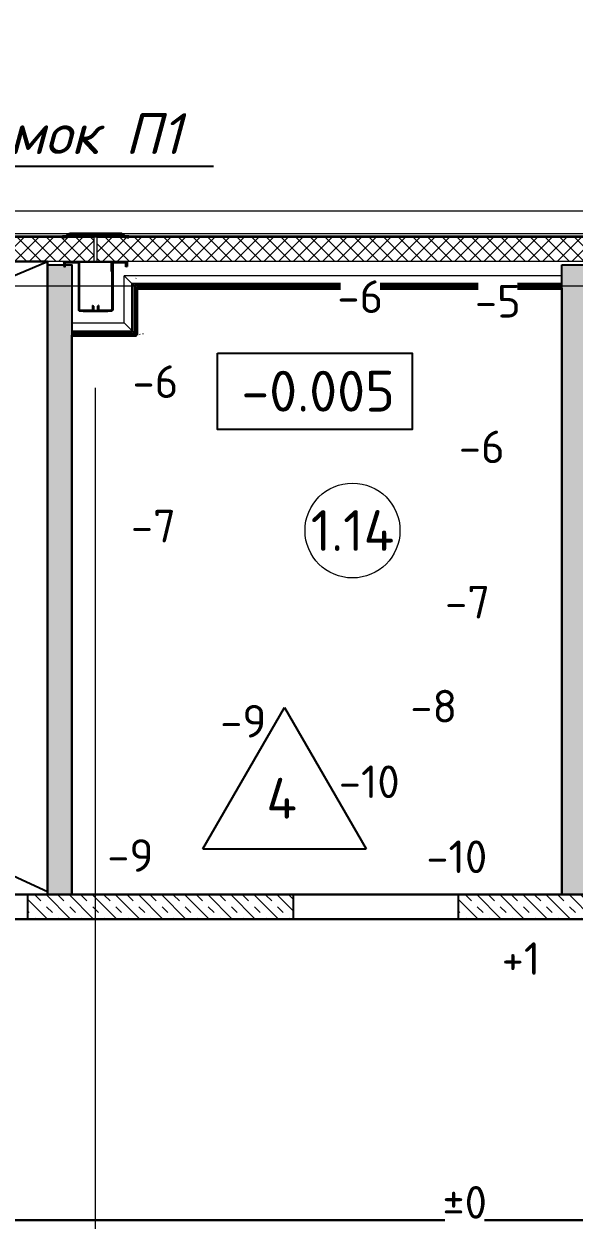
# Model space of a CAD drawing. Header units: metres. Extents: x -7665 to -5405, y -4871 to -3608.
# Drawn here: x -5489.92 to -5486.56, y -4859.61 to -4852.28 of the extents above; entities that cross this region are included whole.
import ezdxf
from ezdxf import colors
from ezdxf.entities.mleader import LeaderData, LeaderLine
from ezdxf.enums import TextEntityAlignment as Align
from ezdxf.math import Vec2, Vec3

# ---------------------------------------------------------------- set-up
doc = ezdxf.new("R2010")
doc.units = ezdxf.units.M
doc.linetypes.add('Xref_level ST-8$0$DASHDOT', pattern=[25.4, 12.7, -6.35, 0, -6.35])
for name, color, linetype in [('01', 123, 'Continuous'), ('A-Wall', 113, 'Continuous'), ('Part', 7, 'Continuous'), ('высотные отклонения', 7, 'Continuous'), ('Стены', 7, 'Continuous'), ('Стены ГКЛ (графика)', 7, 'Continuous')]:
    doc.layers.add(name, color=color, linetype=linetype)
for name, color, linetype, lineweight in [('_4-3_ маркировка на кладочных планах АР', 7, 'Continuous', 0), ('S-WALL-PATT', 7, 'Continuous', 0), ('Выноски', 7, 'Continuous', 15), ('Обобщенные модели', 7, 'Continuous', 18), ('ОСИ', 250, 'Xref_level ST-8$0$DASHDOT', 5), ('Стены штриховка', 7, 'Continuous', 9), ('Цоколь', 252, 'Continuous', 18)]:
    doc.layers.add(name, color=color, linetype=linetype, lineweight=lineweight)
doc.layers.add('_5-1_Площадь помещений', color=2, linetype='Continuous', lineweight=30, plot=False)
doc.layers.add('ГКЛ (контур)', color=255, linetype='Continuous', plot=False)
doc.styles.add('PDF ISOCPEUR Italic', font='isocpeui.ttf')
doc.styles.add('Норм 2.5', font='isocpeur.ttf', dxfattribs={"height": 2.5})
pattern_1 = [(45, (0, 0), (-44.90128060534577, 44.90128060534577), []), (135, (0, 0), (-44.90128060534577, -44.90128060534576), [])]
pattern_2 = [(0, (12, 6), (3, 300), [3, -300]), (10, (108, 12), (-49.14003004104248, 295.9632704366632), [2.999999999999999, -299.9999999999998]), (20, (54, 78), (-99.78696513534288, 282.9338466657496), [3, -300]), (29.99999999999999, (120, 126), (-147.4019237886467, 261.3076211353316), [3, -300]), (40, (42.00000000000001, 144), (-190.5381495766049, 231.741695764753), [2.999999999999999, -299.9999999999998]), (49.99999999999999, (66, 216), (-227.8849701066338, 195.1344162353187), [3, -300]), (59.99999999999999, (24, 270), (-258.3076211353316, 152.5980762113534), [3, -300]), (70, (120, 264), (-280.8817258057955, 105.4251208600584), [2.999999999999999, -299.9999999999998]), (80, (192, 276), (-294.9213813706616, 55.04887655911575), [2.999999999999999, -299.9999999999998]), (90, (228, 204), (-300, 3.000000000000018), [3, -300]), (99.99999999999997, (288, 198), (-295.9632704366632, -49.14003004104247), [3, -299.9999999999999]), (110, (288, 90), (-282.9338466657496, -99.78696513534288), [3, -300]), (120, (234, 54), (-261.3076211353316, -147.4019237886466), [2.999999999999999, -299.9999999999998]), (130, (150, 72), (-231.741695764753, -190.5381495766049), [3, -300]), (140, (204, 126), (-195.1344162353188, -227.8849701066338), [3, -300]), (150, (150, 180), (-152.5980762113533, -258.3076211353316), [3, -300]), (160.0000000000001, (276, 12), (-105.4251208600585, -280.8817258057954), [3, -300])]

# ---------------------------------------------------------------- blocks, each defined once
blk = doc.blocks.new('Колонна К2')
at = {"layer": 'Part'}
for p, q in [((-105, 146), (-104.9338393723592, 146.9250464488287)), ((-99.42504644859582, 152.4338393722428), (-98.5, 152.5)), ((-98.41071227332577, 150), (-99.06835053255782, 149.9529647834133)), ((-98.5, 152.5), (-17.5, 152.5)), ((-98.41071227332577, 150), (-17.58928772620857, 150)), ((-96.92595526902005, 149.9401603563456), (-96.08928772620857, 150)), ((-96, 147.5), (-96.56925935298204, 147.4592857675161)), ((-96.08928772620857, 150), (-22.91071227332577, 150)), ((-96, 147.5), (-23, 147.5)), ((-22.43074064701796, 147.4592857675161), (-23, 147.5)), ((-22.91071227332577, 150), (-22.07404473097995, 149.9401603563456)), ((-16.93164946697652, 149.9529647834133), (-17.58928772620857, 150)), ((-17.5, 152.5), (-16.57495355140418, 152.4338393722428)), ((-11.06616062764078, 146.9250464488287), (-11, 146)), ((11, 146), (11.06616062764078, 146.9250464488287)), ((16.57495355140418, 152.4338393722428), (17.5, 152.5)), ((17.58928772667423, 150), (16.93164946744218, 149.9529647834133)), ((17.5, 152.5), (98.5, 152.5)), ((17.58928772667423, 150), (98.41071227379143, 150)), ((22.07404473097995, 149.9401603563456), (22.91071227379143, 150)), ((23, 147.5), (22.43074064701796, 147.4592857675161)), ((22.91071227379143, 150), (96.08928772667423, 150)), ((23, 147.5), (96, 147.5)), ((96.56925935298204, 147.4592857675161), (96, 147.5)), ((96.08928772667423, 150), (96.92595526902005, 149.9401603563456)), ((99.06835053302348, 149.9529647834133), (98.41071227379143, 150)), ((98.5, 152.5), (99.42504644859582, 152.4338393722428)), ((104.9338393723592, 146.9250464488287), (105, 146)), ((-105, -141), (-105, 146)), ((-102.4529647831805, 146.5683505327906), (-102.5, 145.9107122735586)), ((-102.5, -141.0892877264414), (-102.5, 145.9107122735586)), ((-102.5, 143.5892877264414), (-102.440160356462, 144.4259552691365)), ((-102.5, -143.4107122735586), (-102.5, 143.5892877264414)), ((-99.95928576774895, 144.0692593530985), (-100, 143.5)), ((-100, -143.5), (-100, 143.5)), ((-100, -140.0001452717697), (-100, 139.9998547282303)), ((-19, 143.5), (-19.04071423225105, 144.0692593530985)), ((-19, 120), (-19, 143.5)), ((-19, 120), (-16.5, 120)), ((-16.559839643538, 144.4259552691365), (-16.5, 143.5892877264414)), ((-16.5, 120), (-16.5, 143.5892877264414)), ((-13.5, 145.9107122735586), (-13.54703521635383, 146.5683505327906)), ((-13.5, 122.5), (-13.5, 145.9107122735586)), ((-11, 122.5), (-13.5, 122.5)), ((-11, 146), (-11, 122.5)), ((11, 122.5), (11, 146)), ((13.5, 122.5), (11, 122.5)), ((13.54703521681949, 146.5683505327906), (13.5, 145.9107122735586)), ((13.5, 145.9107122735586), (13.5, 122.5)), ((16.5, 143.5892877264414), (16.559839643538, 144.4259552691365)), ((16.5, 120), (16.5, 143.5892877264414)), ((19, 120), (16.5, 120)), ((19.04071423271671, 144.0692593530985), (19, 143.5)), ((19, 120), (19, 143.5)), ((100, 143.5), (99.95928576774895, 144.0692593530985)), ((100, -143.5), (100, 143.5)), ((100, -140.0001452717697), (100, 139.9998547282303)), ((102.440160356462, 144.4259552691365), (102.5, 143.5892877264414)), ((102.5, 145.9107122735586), (102.4529647836462, 146.5683505327906)), ((102.5, -141.0892877264414), (102.5, 145.9107122735586)), ((102.5, -143.4107122735586), (102.5, 143.5892877264414)), ((105, -141), (105, 146)), ((-194, -143.5), (-194, -120)), ((-194, -120), (-191.5, -120)), ((-193.9338393723592, -144.4250464488287), (-194, -143.5)), ((-191.5, -120), (-191.5, -143.4107122735586)), ((-191.5, -143.4107122735586), (-191.4529647831805, -144.0683505327906)), ((-188.5, -117.5), (-186, -117.5)), ((-188.5, -141.0892877264414), (-188.5, -117.5)), ((-188.440160356462, -141.9259552691365), (-188.5, -141.0892877264414)), ((-186, -117.5), (-186, -141)), ((-186, -141), (-185.9592857672833, -141.5692593530985)), ((-182.569259352982, -144.9592857675161), (-182, -145)), ((-182, -145), (-109, -145)), ((-109, -145), (-108.430740647018, -144.9592857675161)), ((-105.040714232251, -141.5692593530985), (-105, -141)), ((-102.5, -141.0892877264414), (-102.559839643538, -141.9259552691365)), ((-102.5470352163538, -144.0683505327906), (-102.5, -143.4107122735586)), ((-100, -143.5), (-100, -89.93383938604177)), ((-100, -89.93383938604177), (-97.5, -89.93383938604177)), ((-99.93383937235922, -144.4250464488287), (-100, -143.5)), ((-97.5, -89.93383938604177), (-97.47648239159025, -143.7395314031746)), ((-97.5, -143.4107122735586), (-97.4529647831805, -144.0683505327906)), ((97.5, -143.4107122735586), (97.4529647831805, -144.0683505327906)), ((97.5, -89.93383938604177), (97.47648239159025, -143.7395314031746)), ((100, -89.93383938604177), (97.5, -89.93383938604177)), ((99.93383937235922, -144.4250464488287), (100, -143.5)), ((100.0330803138204, -143.9625232244143), (100, -89.93383938604177)), ((100.0661606276408, -144.4250464488287), (100, -143.5)), ((102.559839643538, -141.9259552691365), (102.5, -141.0892877264414)), ((102.5, -143.4107122735586), (102.5470352168195, -144.0683505327906)), ((105, -141), (105.0407142327167, -141.5692593530985)), ((108.430740647018, -144.9592857675161), (109, -145)), ((109, -145), (182, -145)), ((182, -145), (182.569259352982, -144.9592857675161)), ((185.959285767749, -141.5692593530985), (186, -141)), ((188.5, -117.5), (186, -117.5)), ((186, -117.5), (186, -141)), ((188.5, -141.0892877264414), (188.440160356462, -141.9259552691365)), ((188.5, -141.0892877264414), (188.5, -117.5)), ((191.4529647836462, -144.0683505327906), (191.5, -143.4107122735586)), ((191.5, -120), (191.5, -120)), ((191.5, -120), (191.5, -120)), ((191.5, -143.4107122735586), (191.5, -120)), ((191.5, -120), (194, -120)), ((194, -143.5), (193.9338393723592, -144.4250464488287)), ((194, -143.5), (194, -120)), ((-187.5, -150), (-188.4250464485958, -149.9338393722428)), ((-188.0683505325578, -147.4529647834133), (-187.4107122733258, -147.5)), ((-187.5, -150), (-106.5, -150)), ((-187.4107122733258, -147.5), (-106.5892877262086, -147.5)), ((-182.0892877262086, -147.5), (-182.9259552690201, -147.4401603563456)), ((-182.0892877262086, -147.5), (-108.9107122733258, -147.5)), ((-108.0740447309799, -147.4401603563456), (-108.9107122733258, -147.5)), ((-106.5892877262086, -147.5), (-105.9316494669765, -147.4529647834133)), ((-105.5749535514042, -149.9338393722428), (-106.5, -150)), ((-94.42504644854769, -149.9338393722575), (94.42504644854789, -149.9338393722575)), ((-94.06835053264085, -147.4529647834324), (94.06835053264102, -147.4529647834324)), ((106.5, -150), (105.5749535514042, -149.9338393722428)), ((105.9316494674422, -147.4529647834133), (106.5892877266742, -147.5)), ((106.5, -150), (187.5, -150)), ((106.5892877266742, -147.5), (187.4107122737914, -147.5)), ((108.9107122737914, -147.5), (108.0740447309799, -147.4401603563456)), ((108.9107122737914, -147.5), (182.0892877266742, -147.5)), ((182.9259552690201, -147.4401603563456), (182.0892877266742, -147.5)), ((187.4107122737914, -147.5), (188.0683505330235, -147.4529647834133)), ((188.4250464485958, -149.9338393722428), (187.5, -150))]:
    blk.add_line(p, q, dxfattribs=at)
blk.add_lwpolyline([(-74.99999999999999, 152.5), (-74.99999999999999, 154.5), (74.99999999999999, 154.5), (74.99999999999999, 152.5), (-74.99999999999999, 152.5)], dxfattribs=at)
for centre, radius, start, end in [((-98.5, 146), 6.499999999995562, 98.18181817978395, 171.8181818202161), ((-98.5, 146), 3.993614015769151, 98.18181817978395, 171.8181818202161), ((-96, 143.5), 6.506385984226687, 98.18181817978395, 171.8181818202161), ((-96, 143.5), 3.999999999991231, 98.18181817978395, 171.8181818202161), ((-23, 143.5), 3.999999999987617, 8.181818179783926, 81.81818182021608), ((-23, 143.5), 6.50638598422186, 8.181818179783926, 81.81818182021608), ((-17.5, 146), 3.993614015776985, 8.181818179783926, 81.81818182021608), ((-17.5, 146), 6.499999999989522, 8.181818179783926, 81.81818182021608), ((17.5, 146), 6.499999999999175, 98.18181817978395, 171.8181818202161), ((17.5, 146), 3.993614015773978, 98.18181817978395, 171.8181818202161), ((23, 143.5), 6.506385984229692, 98.18181817978395, 171.8181818202161), ((23, 143.5), 3.999999999996058, 98.18181817978395, 171.8181818202161), ((96, 143.5), 3.999999999996058, 8.181818179783926, 81.81818182021608), ((96, 143.5), 6.506385984231515, 8.181818179783926, 81.81818182021608), ((98.5, 146), 3.993614015764325, 8.181818179783926, 81.81818182021608), ((98.5, 146), 6.499999999989522, 8.181818179783926, 81.81818182021608), ((-187.5, -143.5), 6.499999999998569, 188.1818181797839, 261.8181818202161), ((-187.5, -143.5), 3.993614015776985, 188.1818181797839, 261.8181818202161), ((-182, -141), 6.506385984230301, 188.1818181797839, 261.8181818202161), ((-182, -141), 3.999999999987617, 188.1818181797839, 261.8181818202161), ((-109, -141), 3.999999999991231, 278.1818181797839, 351.8181818202161), ((-109, -141), 6.506385984226687, 278.1818181797839, 351.8181818202161), ((-106.5, -143.5), 3.993614015769151, 278.1818181797839, 351.8181818202161), ((-106.5, -143.5), 6.499999999999782, 278.1818181797839, 351.8181818202161), ((-93.5, -143.5), 6.499999999998569, 188.181818179784, 261.8181818202164), ((-93.5, -143.5), 3.993614015776985, 188.181818179784, 261.8181818202164), ((93.5, -143.5), 3.993614015776985, 278.1818181797836, 351.8181818202161), ((93.5, -143.5), 6.499999999998569, 278.1818181797836, 351.8181818202161), ((106.5, -143.5), 6.499999999993742, 188.1818181797839, 261.8181818202161), ((106.5, -143.5), 3.993614015764325, 188.1818181797839, 261.8181818202161), ((109, -141), 6.506385984231515, 188.1818181797839, 261.8181818202161), ((109, -141), 3.999999999996058, 188.1818181797839, 261.8181818202161), ((182, -141), 4.000000000000884, 278.1818181797839, 351.8181818202161), ((182, -141), 6.506385984222467, 278.1818181797839, 351.8181818202161), ((187.5, -143.5), 3.993614015778804, 278.1818181797839, 351.8181818202161), ((187.5, -143.5), 6.499999999999782, 278.1818181797839, 351.8181818202161)]:
    blk.add_arc(centre, radius, start, end, dxfattribs=at)
blk = doc.blocks.new('*U40')
at = {"layer": 'S-WALL-PATT', "lineweight": 0, "true_color": 0x636466}
h = blk.add_hatch(dxfattribs=at)
h.set_pattern_fill('ANSI37', color=251, scale=20)
h.set_pattern_definition(pattern_1)
h.paths.add_polyline_path([(-150, 0), (0, 1.4210854715202e-14), (0, 6349.999999999998), (-150, 6349.999999999998)])
at = {"color": 0}
blk.add_lwpolyline([(-150, 0), (0, 0), (0, 6349.999999999998), (-150, 6349.999999999998)], close=True, dxfattribs=at)
blk = doc.blocks.new('*U61')
at = {"layer": 'S-WALL-PATT', "lineweight": 0, "true_color": 0x636466}
h = blk.add_hatch(dxfattribs=at)
h.set_pattern_fill('ANSI37', color=251, scale=20)
h.set_pattern_definition(pattern_1)
h.paths.add_polyline_path([(-150, 0), (-1.4210854715202e-14, 1.4210854715202e-14), (1.4210854715202e-14, 4179.999999999998), (-150, 4179.999999999998)])
at = {"color": 0}
blk.add_lwpolyline([(-150, 0), (0, 0), (0, 4179.999999999999), (-150, 4179.999999999999)], close=True, dxfattribs=at)
blk = doc.blocks.new('*U83')
at = {"layer": 'A-Wall', "linetype": 'Continuous', "lineweight": 18}
h = blk.add_hatch(dxfattribs=at)
h.set_pattern_fill('GENERAL_TEXTURE', color=30, scale=300, style=0, pattern_type=2)
h.set_pattern_definition(pattern_2)
h.paths.add_polyline_path([(12.5, 0), (12.5, -12.5), (530.7155004115775, -12.5), (530.7155004115775, 0)], flags=0)
at = {"layer": 'A-Wall', "color": 30, "linetype": 'Continuous', "lineweight": 50}
blk.add_line((0.8847013400118158, -1.347017690507073), (2602.884701340012, -1.347017690507073), dxfattribs=at)
at = {"layer": 'A-Wall', "color": 11, "linetype": 'Continuous', "lineweight": 25}
for p, q in [((0.8847013400118158, -13.84701769050707), (2615.384701340012, -13.84701769050707)), ((0.8847013400118158, -26.34701769050707), (2627.884701340012, -26.34701769050707))]:
    blk.add_line(p, q, dxfattribs=at)
at = {"layer": 'A-Wall', "color": 8, "linetype": 'Continuous', "lineweight": 0}
blk.add_line((0.8847013400118158, -76.34701769050706), (2677.884701340012, -76.34701769050707), dxfattribs=at)
for points in [[(0.8847013400118158, -1.347017690507073), (0.8847013400118158, -76.34701769050706)], [(2677.884701340012, -76.34701769050707), (2602.884701340012, -1.347017690507073)]]:
    blk.add_lwpolyline(points, dxfattribs=at)
blk = doc.blocks.new('*U84')
at = {"layer": 'A-Wall', "linetype": 'Continuous', "lineweight": 18}
h = blk.add_hatch(dxfattribs=at)
h.set_pattern_fill('GENERAL_TEXTURE', color=30, scale=300, style=0, pattern_type=2)
h.set_pattern_definition(pattern_2)
h.paths.add_polyline_path([(12.5, 0), (12.5, -12.5), (530.7155004115775, -12.5), (530.7155004115775, 0)], flags=0)
at = {"layer": 'A-Wall', "color": 30, "linetype": 'Continuous', "lineweight": 50}
blk.add_line((0.8847013400118158, -1.347017690507073), (396.0652399044666, -1.347017690507073), dxfattribs=at)
at = {"layer": 'A-Wall', "color": 11, "linetype": 'Continuous', "lineweight": 25}
for p, q in [((0.8847013400118158, -13.84701769050707), (383.5652399044666, -13.84701769050707)), ((0.8847013400118158, -26.34701769050707), (371.0652399044666, -26.34701769050707))]:
    blk.add_line(p, q, dxfattribs=at)
at = {"layer": 'A-Wall', "color": 8, "linetype": 'Continuous', "lineweight": 0}
blk.add_line((0.8847013400118158, -76.34701769050706), (321.0652399044665, -76.34701769050707), dxfattribs=at)
for points in [[(0.8847013400118158, -1.347017690507073), (0.8847013400118158, -76.34701769050706)], [(321.0652399044666, -76.34701769050707), (396.0652399044666, -1.347017690507073)]]:
    blk.add_lwpolyline(points, dxfattribs=at)
blk = doc.blocks.new('*U85')
at = {"layer": 'A-Wall', "linetype": 'Continuous', "lineweight": 18}
h = blk.add_hatch(dxfattribs=at)
h.set_pattern_fill('GENERAL_TEXTURE', color=30, scale=300, style=0, pattern_type=2)
h.set_pattern_definition(pattern_2)
h.paths.add_polyline_path([(12.5, 0), (12.5, -12.5), (530.7155004115775, -12.5), (530.7155004115775, 0)], flags=0)
at = {"layer": 'A-Wall', "color": 30, "linetype": 'Continuous', "lineweight": 50}
blk.add_line((0.8847013400118158, -1.347017690507073), (289.8585763864867, -1.347017690507073), dxfattribs=at)
at = {"layer": 'A-Wall', "color": 11, "linetype": 'Continuous', "lineweight": 25}
for p, q in [((13.38470134001181, -13.84701769050707), (302.3585763864867, -13.84701769050707)), ((25.88470134001181, -26.34701769050707), (314.8585763864867, -26.34701769050707))]:
    blk.add_line(p, q, dxfattribs=at)
at = {"layer": 'A-Wall', "color": 8, "linetype": 'Continuous', "lineweight": 0}
blk.add_line((75.8847013400118, -76.34701769050707), (364.8585763864867, -76.34701769050707), dxfattribs=at)
for points in [[(75.8847013400118, -76.34701769050707), (0.8847013400118158, -1.347017690507073)], [(364.8585763864867, -76.34701769050707), (289.8585763864867, -1.347017690507073)]]:
    blk.add_lwpolyline(points, dxfattribs=at)
blk = doc.blocks.new('_Dot')
at = {"color": 0, "linetype": 'ByBlock', "lineweight": -2}
blk.add_line((-0.5, 0), (-1, 0), dxfattribs=at)
at = {"color": 0, "linetype": 'ByBlock', "const_width": 0.5}
blk.add_lwpolyline([(-0.25, 0, 1), (0.25, 0, 1)], format="xyb", close=True, dxfattribs=at)
blk = doc.blocks.new('*U181')
at = {"layer": 'Цоколь'}
for p, q in [((10550, -9.094947017729282e-13), (0, 0)), ((10552.58819045102, -2.588190451025184), (0, -2.588190451025184)), ((10555.48596792989, -5.485967929891558), (0, -5.485967929892468)), ((10569.86834022734, -19.86834022734274), (-9.094947017729282e-13, -19.86834022734365)), ((10708.07079201557, -158.0707920155728), (-9.094947017729282e-13, -158.0707920155728))]:
    blk.add_line(p, q, dxfattribs=at)
blk = doc.blocks.new('320мм_ФЭ_Стена_Стык вертикальный')
at = {"layer": 'Обобщенные модели', "lineweight": 9}
h = blk.add_hatch(dxfattribs=at)
h.set_pattern_fill('FP_4', color=256, style=0, pattern_type=2)
h.set_pattern_definition([(45, (210.0000000000036, 6.821210263296962e-13), (-106.0660171779821, 106.0660171779821), [])])
h.paths.add_polyline_path([(27265.00000000009, -294.9999999998949), (27282.00000000009, -277.9999999998988), (27281.58578643771, -276.9999999998947), (27264.58578643771, -293.9999999998951), (27155.41421356246, -293.9999999998948), (27138.41421356246, -276.9999999998943), (27138.00000000009, -277.9999999998984), (27155.00000000008, -294.9999999998946)], flags=0)
h.paths.add_polyline_path([(27307.00000000008, -275.999999999895), (27308.00000000008, -274.9999999998996), (27298.00000000009, -275.999999999895)], flags=0)
h.paths.add_polyline_path([(27122.00000000009, -275.9999999998944), (27122.00000000009, -274.9999999998947), (27113.00000000009, -275.9999999998944)], flags=0)
at = {"layer": 'Обобщенные модели', "lineweight": 40}
for p, q in [((26912.00000000005, -274.9999999998932), (26902.00000000005, -274.9999999998931)), ((26902.00000000005, -274.9999999998931), (26902.00000000005, -277.9999999998932)), ((26902.00000000005, -277.9999999998932), (26928.00000000005, -277.9999999998934)), ((26903.00000000005, -276.9999999998932), (26903.00000000005, -275.9999999998931)), ((26903.00000000005, -275.9999999998931), (26912.00000000005, -275.9999999998932)), ((26928.41421356243, -276.9999999998934), (26903.00000000005, -276.9999999998932)), ((26912.00000000005, -275.9999999998932), (26912.00000000005, -274.9999999998932)), ((26928.00000000005, -277.9999999998934), (26945.00000000005, -294.9999999998934)), ((26945.41421356243, -293.9999999998934), (26928.41421356243, -276.9999999998934)), ((27281.58578643768, -276.9999999998936), (27264.58578643768, -293.9999999998934)), ((27265.00000000005, -294.9999999998934), (27282.00000000005, -277.9999999998936)), ((27307.00000000005, -276.9999999998938), (27281.58578643768, -276.9999999998936)), ((27282.00000000005, -277.9999999998936), (27308.00000000006, -277.9999999998938)), ((27308.00000000006, -274.9999999998937), (27298.00000000006, -274.9999999998936)), ((27298.00000000006, -274.9999999998936), (27298.00000000006, -275.9999999998936)), ((27298.00000000006, -275.9999999998936), (27307.00000000005, -275.9999999998938)), ((27307.00000000005, -275.9999999998938), (27307.00000000005, -276.9999999998938)), ((27308.00000000006, -277.9999999998938), (27308.00000000006, -274.9999999998937))]:
    blk.add_line(p, q, dxfattribs=at)
for points in [[(26945.00000000005, -294.9999999998934), (27265.00000000005, -294.9999999998934)], [(26945.41421356243, -293.9999999998934), (27264.58578643768, -293.9999999998934)]]:
    blk.add_lwpolyline(points, dxfattribs=at)
blk = doc.blocks.new('Номер_помещения')
blk.add_wipeout([(-5, 0), (0, 8.659999999999854), (5, 0)])
for p, q in [((-5, 0), (0, 8.659999999999854)), ((0, 8.659999999999854), (5, 0)), ((-5, 0), (5, 0))]:
    blk.add_line(p, q)
at = {"style": 'Норм 2.5'}
blk.add_attdef('НОМЕР', text='', height=2.5, dxfattribs=at).set_placement((-0.1712660301878657, 3.102129743254984), align=Align.MIDDLE_CENTER)
blk = doc.blocks.new('axis_name')
at = {"lineweight": 9}
blk.add_circle((0, 0), 2.907122088250071, dxfattribs=at)
at = {"style": 'Норм 2.5'}
blk.add_attdef('AXIS_NAME', text='', height=2.5, dxfattribs=at).set_placement((0, 0), align=Align.MIDDLE_CENTER)
blk = doc.blocks.new('Проектная_отметка')
blk.add_wipeout([(0, 0), (8.881784197001252e-16, 4.675579138611283), (11.91657117851264, 4.675579138611283), (11.91657117851264, 0)])
blk.add_lwpolyline([(0, 4.675579138611283), (11.91657117851264, 4.675579138611283), (11.91657117851264, 0), (0, 0)], close=True)
at = {"style": 'Норм 2.5'}
blk.add_attdef('ОТМЕТКА', text='', height=2.5, dxfattribs=at).set_placement((6.151168828841946, 2.352962737872986), align=Align.MIDDLE_CENTER)

msp = doc.modelspace()

# ---------------------------------------------------------------- hatches: boundary and pattern name
at = {"layer": 'Стены штриховка'}
h = msp.add_hatch(dxfattribs=at)
h.set_pattern_fill('ASHLER', color=256, scale=0.2, angle=270, pattern_type=2)
h.set_pattern_definition([(315, (-8245.935953851736, -4184.874212591381), (0.07071067811865477, 0.07071067811865474), []), (315, (-8245.865253851736, -4184.874212591381), (0.07071067811865477, 0.07071067811865474), [0.05, -0.05])])
h.paths.add_polyline_path([(-5486.481365646553, -4853.752081335562), (-5486.631415561216, -4853.752081335562), (-5486.631415561216, -4857.612081335562), (-5486.481365646553, -4857.612081335562)])
h.paths.add_polyline_path([(-5489.631415561216, -4853.882081335562), (-5489.781465475879, -4853.882081335562), (-5489.781465475879, -4857.612081335562), (-5489.631415561216, -4857.612081335562)])
h.paths.add_polyline_path([(-5489.631415561216, -4853.752081335562), (-5489.781465475879, -4853.752081335562), (-5489.781465475879, -4853.882081335562), (-5489.631415561216, -4853.882081335562)])
h.paths.add_polyline_path([(-5495.171365475879, -4853.751831420899), (-5495.321415390542, -4853.751831420899), (-5495.321415390542, -4853.882081335562), (-5495.171365475879, -4853.882081335562)])
h.paths.add_polyline_path([(-5495.171365475879, -4853.882081335562), (-5495.321415390542, -4853.882081335562), (-5495.321415390542, -4857.611831420899), (-5495.171365475879, -4857.611831420899)])
h.paths.add_polyline_path([(-5496.821365305205, -4853.751781506236), (-5496.971415219869, -4853.751781506236), (-5496.971415219869, -4853.882081335562), (-5496.821365305205, -4853.882081335562)])
h.paths.add_polyline_path([(-5496.821365305205, -4853.882081335562), (-5496.971415219869, -4853.882081335562), (-5496.971415219869, -4857.611781506235), (-5496.821365305205, -4857.611781506235)])
h.paths.add_polyline_path([(-5498.446465134532, -4853.751731591572), (-5498.596515049196, -4853.751731591572), (-5498.596515049196, -4853.882081335562), (-5498.446465134532, -4853.882081335562)])
h.paths.add_polyline_path([(-5498.446465134532, -4853.882081335562), (-5498.596515049196, -4853.882081335562), (-5498.596515049196, -4857.611731591573), (-5498.446465134532, -4857.611731591573)])
h.paths.add_polyline_path([(-5501.196515049195, -4853.751381847583), (-5501.346564963858, -4853.751381847583), (-5501.346564963858, -4853.882081335562), (-5501.196515049195, -4853.882081335562)])
h.paths.add_polyline_path([(-5501.196515049195, -4853.882081335562), (-5501.346564963858, -4853.882081335562), (-5501.346564963858, -4857.611381847582), (-5501.196515049195, -4857.611381847582)])
h.paths.add_polyline_path([(-5501.486365646552, -4855.642081847583), (-5504.161414707848, -4855.642081847583), (-5504.161414707848, -4855.792081847582), (-5501.486365646552, -4855.792081847582)])
h.paths.add_polyline_path([(-5501.346564963858, -4855.642081847583), (-5501.486365646552, -4855.642081847583), (-5501.486365646552, -4855.792081847582), (-5501.346564963858, -4855.792081847582)])
h = msp.add_hatch(dxfattribs=at)
h.set_pattern_fill('ASHLER', color=256, scale=0.2, angle=270, pattern_type=2)
h.set_pattern_definition([(315, (-8229.11795385171, -4184.874212591381), (0.07071067811865477, 0.07071067811865474), []), (315, (-8229.04725385171, -4184.874212591381), (0.07071067811865477, 0.07071067811865474), [0.05, -0.05])])
h.paths.add_polyline_path([(-5488.276365646552, -4857.612081335562), (-5489.903365646526, -4857.612081335562), (-5489.903365646526, -4857.762081335562), (-5488.276365646552, -4857.762081335562)])
h = msp.add_hatch(dxfattribs=at)
h.set_pattern_fill('ASHLER', color=256, scale=0.2, angle=270, pattern_type=2)
h.set_pattern_definition([(315, (-8226.480953851737, -4184.874212591381), (0.07071067811865477, 0.07071067811865474), []), (315, (-8226.410253851736, -4184.874212591381), (0.07071067811865477, 0.07071067811865474), [0.05, -0.05])])
h.paths.add_polyline_path([(-5485.166365646553, -4857.612081335562), (-5487.266365646553, -4857.612081335562), (-5487.266365646553, -4857.762081335562), (-5485.166365646553, -4857.762081335562)])

# ---------------------------------------------------------------- linework, layer by layer
for p, q in [((-5490.345365646553, -4853.970679827911), (-5489.781365645598, -4853.732081335562)), ((-5494.03510253491, -4855.648376759863), (-5489.781365645598, -4857.592081335562))]:
    msp.add_line(p, q)
at = {"layer": '_5-1_Площадь помещений'}
for points in [[(-5495.171365475879, -4853.732081335562), (-5494.854365646553, -4853.732081335562), (-5494.854365646553, -4853.931652207093), (-5494.786365646552, -4853.931652207093), (-5494.786365646552, -4853.732081335562), (-5493.676365646553, -4853.732081335562), (-5493.676365646552, -4853.931652207093), (-5493.608764083147, -4853.931652207093), (-5493.608764083147, -4853.732081335562), (-5489.781465475879, -4853.732081335562), (-5489.781465475879, -4857.612081335562), (-5495.171365475879, -4857.611831420899), (-5495.171365475879, -4853.751831420899)], [(-5489.631415561216, -4854.183081335563), (-5489.236235022651, -4854.183081335563), (-5489.236235022651, -4853.894107460516), (-5486.631415561216, -4853.894107460516), (-5486.631415561216, -4857.612081335562), (-5489.631415561216, -4857.612081335562), (-5489.631415561216, -4854.183081335563)]]:
    msp.add_lwpolyline(points, dxfattribs=at)
msp.add_lwpolyline([(-5511.821365646552, -4857.762400349545), (-5483.723814666329, -4857.762400349545), (-5483.723814666329, -4859.606196634222), (-5511.821365646552, -4859.606196634222)], close=True, dxfattribs=at)
at = {"layer": 'ГКЛ (контур)', "elevation": 0.1389999999999958}
msp.add_lwpolyline([(-5486.634235022651, -4853.894107460515), (-5489.236235022651, -4853.894107460515), (-5489.236235022651, -4854.183081335563), (-5489.631415561216, -4854.183081335563)], dxfattribs=at)
at = {"layer": 'ОСИ'}
for p, q in [((-5489.486365646552, -4867.205464102768), (-5489.486365646552, -4852.275467012348)), ((-5481.991847919518, -4853.882081335562), (-5529.481643533391, -4853.882081335562))]:
    msp.add_line(p, q, dxfattribs=at)
at = {"layer": 'Стены'}
for points in [[(-5489.781465475879, -4853.752081335562), (-5489.631415561216, -4853.752081335562), (-5489.631415561216, -4857.612081335562), (-5489.781465475879, -4857.612081335562)], [(-5486.631415561216, -4853.752081335562), (-5486.481365646553, -4853.752081335562), (-5486.481365646553, -4857.612081335562), (-5486.631415561216, -4857.612081335562)], [(-5513.676365646553, -4857.612081335562), (-5483.296365646553, -4857.612081335562), (-5483.296365646553, -4857.762081335562), (-5513.676365646553, -4857.762081335562)]]:
    msp.add_lwpolyline(points, close=True, dxfattribs=at)
for points in [[(-5489.903365646526, -4857.612081335562), (-5489.903365646526, -4857.762081335562)], [(-5488.276365646552, -4857.612081335562), (-5488.276365646552, -4857.762081335562)], [(-5487.266365646553, -4857.612081335562), (-5487.266365646553, -4857.762081335562)]]:
    msp.add_lwpolyline(points, dxfattribs=at)

# ---------------------------------------------------------------- block references
at = {"color": 1, "xscale": -0.001, "yscale": 0.001, "zscale": 0.001, "rotation": 180}
msp.add_blockref('Колонна К2', (-5489.486365646552, -4853.882081335562), dxfattribs=at)
at = {"layer": '01', "xscale": 0.1, "yscale": 0.1, "zscale": 0.1}
msp.add_blockref('axis_name', (-5487.912983734607, -4855.380436540303), dxfattribs=at).add_auto_attribs({'AXIS_NAME': '1.14'})
at = {"layer": 'Выноски', "xscale": -0.001, "yscale": 0.001, "zscale": 0.001, "rotation": 90}
for name, p in [('*U61', (-5489.496365646552, -4853.732081335562)), ('*U40', (-5483.126365646553, -4853.732081335562))]:
    msp.add_blockref(name, p, dxfattribs=at)
at = {"layer": 'Обобщенные модели', "xscale": -0.001, "yscale": 0.001, "zscale": 0.001, "rotation": 180}
for name, p in [('*U181', (-5493.676365646553, -4853.582081335562)), ('320мм_ФЭ_Стена_Стык вертикальный', (-5516.591365646553, -4853.857081335562))]:
    msp.add_blockref(name, p, dxfattribs=at)
at = {"layer": 'Стены ГКЛ (графика)', "yscale": 0.001, "zscale": 0.001}
for name, p, xscale, rotation in [('*U85', (-5489.234888004961, -4854.183966036902), -0.001, 270), ('*U83', (-5486.633350321312, -4853.895454478206, 0.1389999999999958), 0.001, 180), ('*U84', (-5489.632300262556, -4854.184428353253), -0.001, 180)]:
    msp.add_blockref(name, p, dxfattribs=dict(at, xscale=xscale, rotation=rotation))

# ---------------------------------------------------------------- leaders
at = {"layer": '_4-3_ маркировка на кладочных планах АР'}
ml = msp.add_multileader_mtext('Standard', dxfattribs=at)
ml.set_content('Приямок П1', color=256, style='PDF ISOCPEUR Italic')
ml.set_leader_properties()
ml.set_arrow_properties(name='DOT')
ml.build(insert=Vec2(0, 0))
ml.multileader.update_dxf_attribs({"text_left_attachment_type": 6, "text_right_attachment_type": 6, "dogleg_length": 0.36, "arrow_head_size": 0.075})
ctx = ml.context
ctx.base_point, ctx.char_height, ctx.arrow_head_size, ctx.landing_gap_size, ctx.plane_origin = Vec3(-5490.817685464959, -4853.147963748956), 0.25, 0.075, 0.015, Vec3(-5491.345365646553, -4854.016081335562)
ctx.left_attachment, ctx.right_attachment = 6, 6
notes = []
notes.append((ctx, [(0, (1, 1, 0), (-5490.818045464959, -4853.147963748956), (1, 0), 0.00036, [(0, [(-5491.345365646553, -4854.016081335562)], 0, [])])]))
ctx.mtext.insert, ctx.mtext.flow_direction = Vec3(-5490.802685464959, -4852.822963748957), 5
for ctx, leaders in notes:
    for number, flags, end, landing, length, lines in leaders:
        leader = LeaderData()
        leader.index, (leader.has_last_leader_line, leader.has_dogleg_vector, leader.attachment_direction) = number, flags
        leader.last_leader_point, leader.dogleg_vector, leader.dogleg_length = Vec3(end), Vec3(landing), length
        for number, points, colour, breaks in lines:
            line = LeaderLine()
            line.index, line.vertices, line.color, line.breaks = number, Vec3.list(points), colors.encode_raw_color(colour), breaks
            leader.lines.append(line)
        ctx.leaders.append(leader)

# ---------------------------------------------------------------- next in the draw order: block references
at = {"layer": '01', "xscale": 0.1, "yscale": 0.1, "zscale": 0.1}
for name, p, values in [('Проектная_отметка', (-5488.738666549636, -4854.761636246785), {'ОТМЕТКА': '-0.005'}), ('Номер_помещения', (-5488.329713973255, -4857.331653829443), {'НОМЕР': '4'})]:
    msp.add_blockref(name, p, dxfattribs=at).add_auto_attribs(values)

# ---------------------------------------------------------------- next in the draw order: texts
at = {"layer": 'высотные отклонения', "char_height": 0.2, "width": 0.2, "attachment_point": 5, "style": 'Норм 2.5', "bg_fill": 3, "box_fill_scale": 1.1, "bg_fill_color": 256, "bg_fill_true_color": 13158600, "bg_fill_transparency": 0}
for s, insert in [('-6', (-5487.865614586545, -4853.947186545353, 20.644)), ('-5', (-5487.02303992898, -4853.974974967944, 20.645)), ('-6', (-5489.119902294936, -4854.468086799318, 20.644)), ('-6', (-5487.121600074128, -4854.867559657365, 20.644)), ('-7', (-5489.132156239516, -4855.353246548088, 20.643)), ('-7', (-5487.208459013919, -4855.819644697988, 20.643)), ('-8', (-5487.415740315196, -4856.457114902892, 20.642)), ('-9', (-5489.273290097242, -4857.372391710371, 20.641)), ('-10', (-5487.274431788185, -4857.379986059011, 20.64)), ('+1', (-5486.881663353838, -4858.004127045491, 20.651)), ('±0', (-5487.226133983205, -4859.497975801006, 20.65))]:
    msp.add_mtext(s, dxfattribs=dict(at, insert=insert))

# ---------------------------------------------------------------- next in the draw order: texts
for s, insert in [('-9', (-5488.581638648135, -4856.549279235714, 20.641)), ('-10', (-5487.810531208072, -4856.920340268004, 20.64))]:
    msp.add_mtext(s, dxfattribs=dict(at, insert=insert))

doc.saveas('drawing.dxf')
